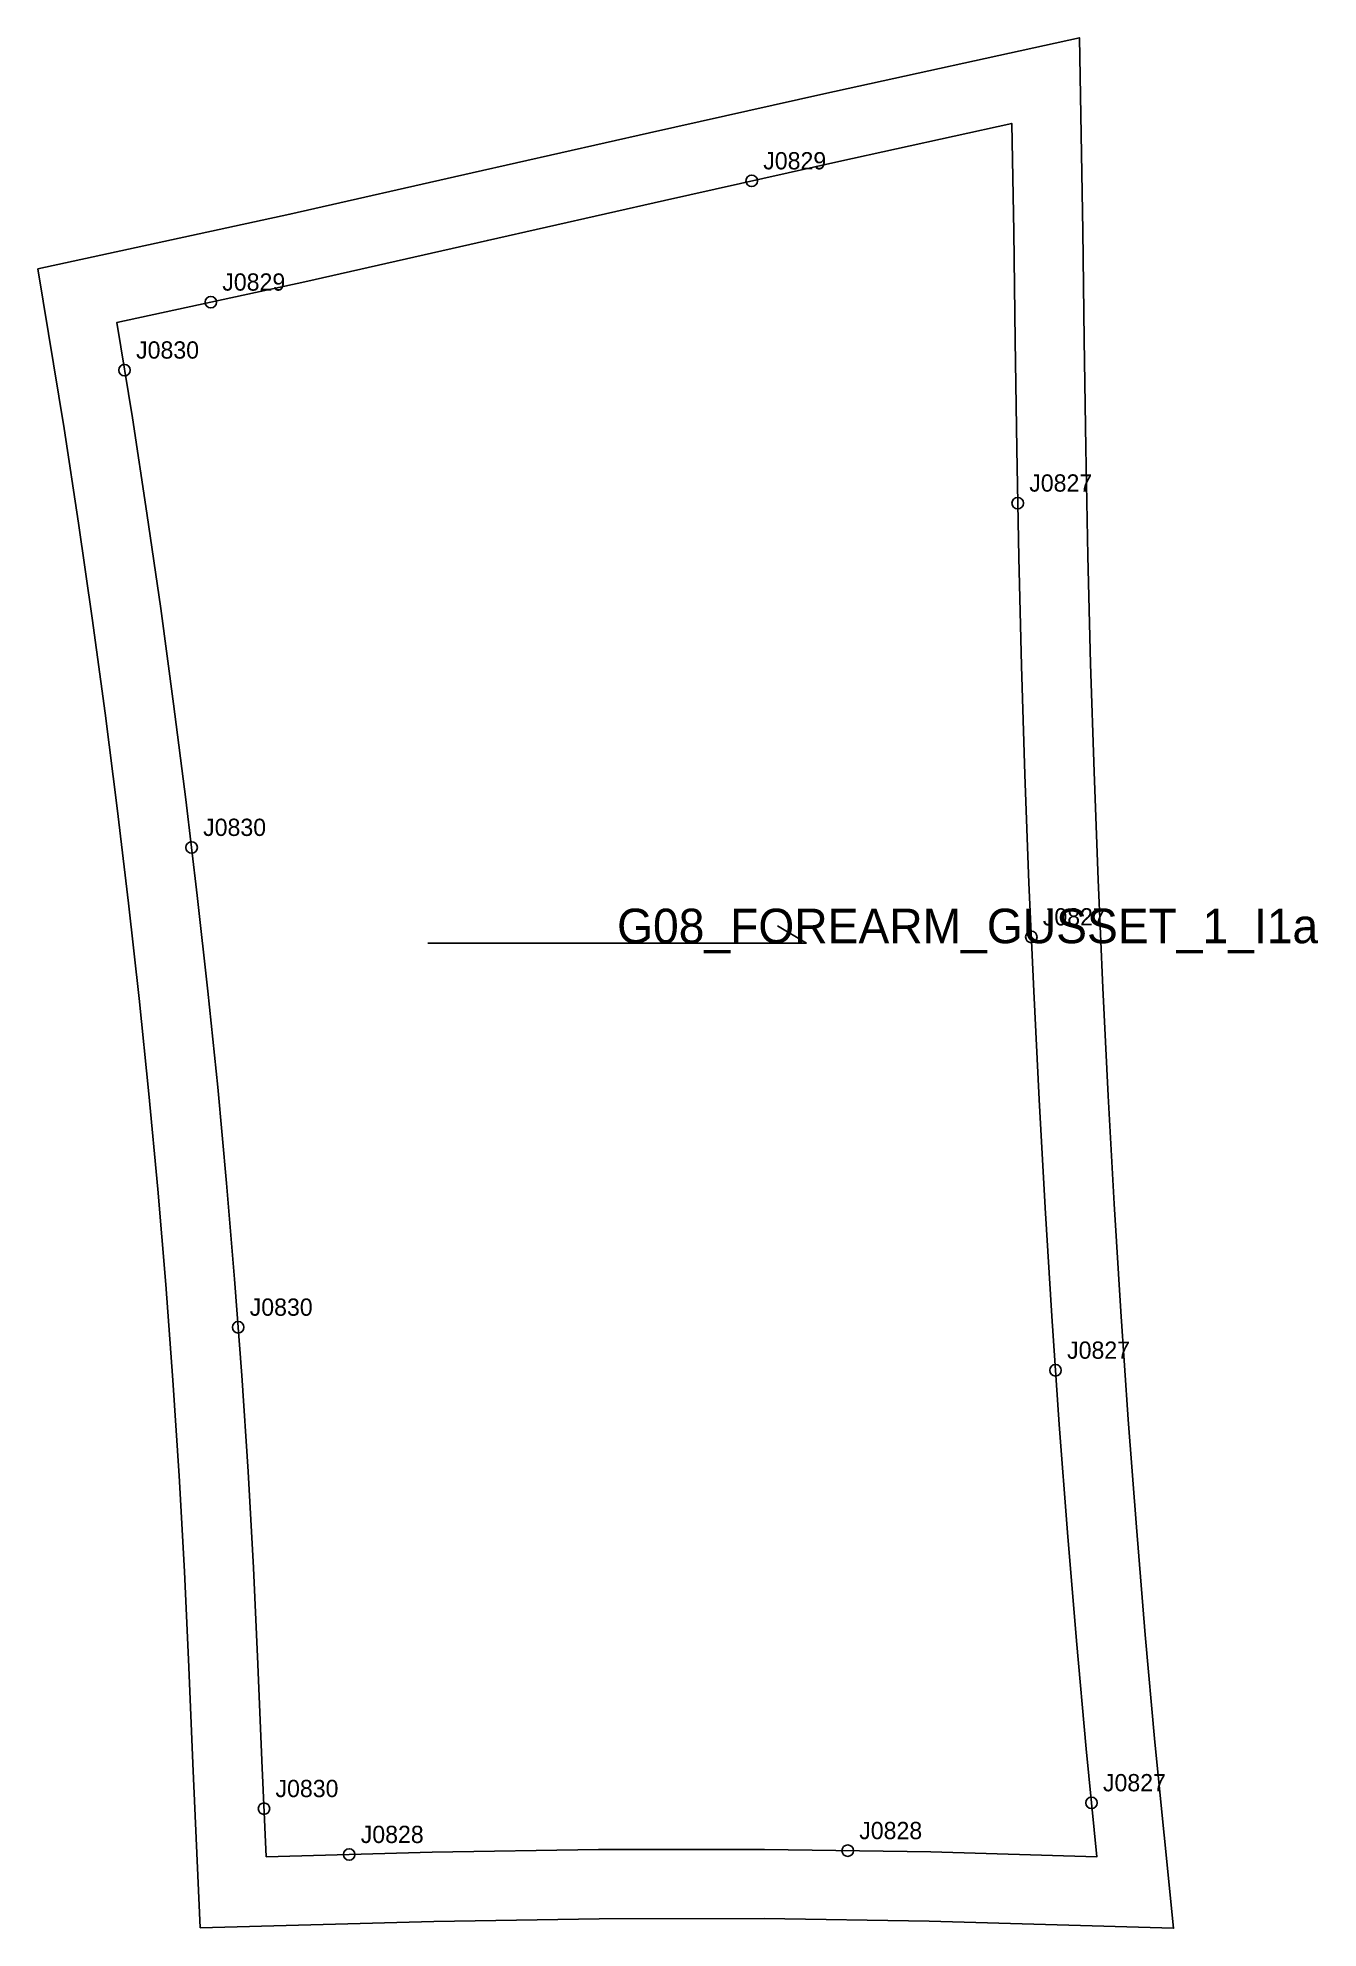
# Model space of a CAD drawing. Header units: millimetres. Extents: x -40 to 183, y -12 to 316.
import ezdxf

# ---------------------------------------------------------------- set-up
doc = ezdxf.new("R2010")
doc.units = ezdxf.units.MM
for name, color, linetype in [('CUT', 1, 'Continuous'), ('GRAIN', 3, 'Continuous'), ('LABEL', 7, 'Continuous'), ('NOTCH', 2, 'Continuous'), ('SEW', 5, 'Continuous')]:
    doc.layers.add(name, color=color, linetype=linetype)

msp = doc.modelspace()

# ---------------------------------------------------------------- linework, layer by layer
at = {"layer": 'CUT'}
msp.add_lwpolyline([(-11.45, -12.31), (-12.75, 16.21), (-13.43, 32.93), (-14.21, 49.56), (-15.13, 66.17), (-16.21, 82.77), (-17.45, 99.36), (-18.83, 115.93), (-20.37, 132.49), (-22.05, 149.05), (-23.88, 165.58), (-25.85, 182.11), (-27.96, 198.62), (-30.21, 215.11), (-32.58, 231.59), (-35.08, 248.02), (-39.65, 275.73), (4.12, 285.22), (35.78, 292.4), (66.54, 299.34), (96.84, 306.12), (141.2, 315.87), (141.8, 282.35), (142.04, 263.49), (142.31, 244.69), (142.68, 225.91), (143.16, 207.15), (143.75, 188.38), (144.44, 169.63), (145.25, 150.88), (146.18, 132.13), (147.23, 113.39), (148.39, 94.67), (149.68, 75.95), (151.1, 57.24), (152.64, 38.54), (154.31, 19.88), (157.56, -12.4), (115.14, -11.15), (86.47, -10.72), (57.8, -10.75), (29.11, -11.22), (-11.45, -12.31)], close=True, dxfattribs=at)
at = {"layer": 'GRAIN'}
for p, q in [((93.8, 158.64), (88.8, 161.64)), ((28.07, 158.64), (93.8, 158.64))]:
    msp.add_line(p, q, dxfattribs=at)
at = {"layer": 'NOTCH'}
for centre in [(84.31, 291.02), (-9.62, 269.96), (-24.59, 258.16), (130.5, 235.06), (-12.95, 175.27), (132.86, 159.73), (-4.86, 91.95), (137.07, 84.48), (143.3, 9.37), (-0.38, 8.36), (14.42, 0.39), (100.98, 1.06)]:
    msp.add_circle(centre, 1, dxfattribs=at)
at = {"layer": 'SEW'}
msp.add_lwpolyline([(0, 0), (28.85, 0.78), (57.7, 1.25), (86.55, 1.28), (115.41, 0.85), (144.25, 0), (142.36, 18.75), (140.68, 37.52), (139.13, 56.29), (137.72, 75.08), (136.42, 93.88), (135.25, 112.69), (134.2, 131.5), (133.27, 150.32), (132.45, 169.14), (131.75, 187.97), (131.17, 206.81), (130.69, 225.64), (130.32, 244.48), (130.04, 263.32), (129.8, 282.16), (129.46, 301), (99.44, 294.41), (69.18, 287.63), (38.43, 280.7), (6.72, 273.5), (-25.95, 266.42), (-23.22, 249.9), (-20.71, 233.35), (-18.32, 216.78), (-16.07, 200.19), (-13.94, 183.58), (-11.96, 166.95), (-10.12, 150.31), (-8.42, 133.66), (-6.88, 116.98), (-5.48, 100.3), (-4.24, 83.6), (-3.15, 66.9), (-2.22, 50.18), (-1.44, 33.45), (-0.76, 16.73)], close=True, dxfattribs=at)

# ---------------------------------------------------------------- texts
at = {"layer": 'LABEL'}
for s, height, p in [('J0829', 3, (86.31, 293.02)), ('J0829', 3, (-7.62, 271.96)), ('J0830', 3, (-22.59, 260.16)), ('J0827', 3, (132.5, 237.06)), ('J0830', 3, (-10.95, 177.27)), ('G08_FOREARM_GUSSET_1_I1a', 6, (60.93, 158.64)), ('J0827', 3, (134.86, 161.73)), ('J0830', 3, (-2.86, 93.95)), ('J0827', 3, (139.07, 86.48)), ('J0830', 3, (1.62, 10.36)), ('J0827', 3, (145.3, 11.37)), ('J0828', 3, (16.42, 2.39)), ('J0828', 3, (102.98, 3.06))]:
    msp.add_text(s, height=height, dxfattribs=at).set_placement(p)

doc.saveas('drawing.dxf')
